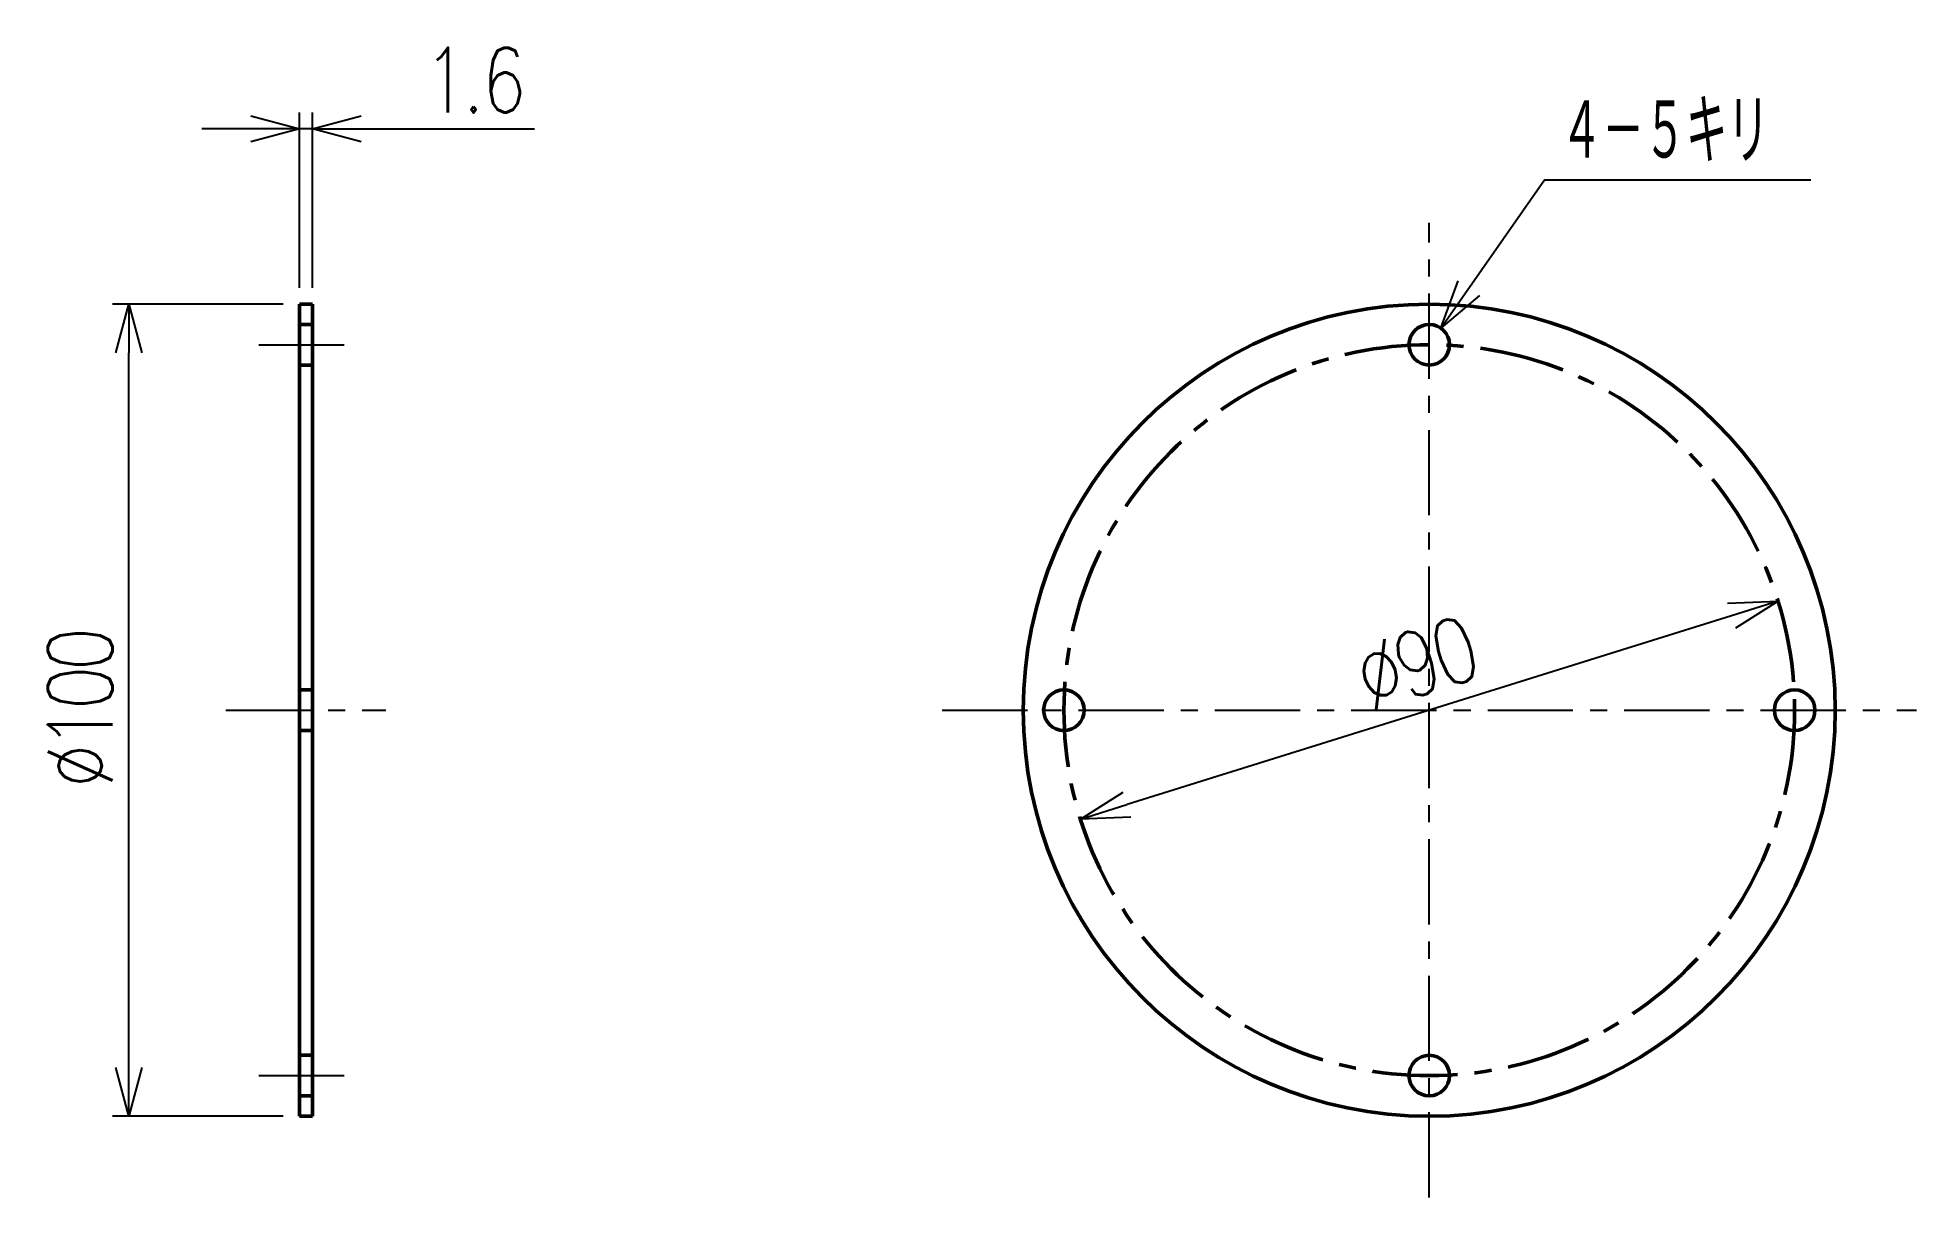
# Model space of a CAD drawing. Header units: millimetres. Extents: x -32 to 199, y -60 to 83.
import ezdxf

# ---------------------------------------------------------------- set-up
doc = ezdxf.new("R2010")
doc.units = ezdxf.units.MM
doc.header["$LTSCALE"] = 0.330709
doc.linetypes.add('CENTER', pattern=[50.8, 31.75, -6.35, 6.35, -6.35])
doc.linetypes.add('DASHED', pattern=[19.05, 12.7, -6.35])
doc.layers.add('NoLayerName_001', color=7, linetype='Continuous')
doc.styles.get("Standard").update_dxf_attribs({"font": 'txt', "bigfont": 'extfont2'})
doc.dimstyles.get("Standard").update_dxf_attribs({"dimtxt": 2.5, "dimasz": 2.5, "dimexe": 1.25, "dimexo": 0.625, "dimtad": 1, "dimdec": 3, "dimzin": 0, "dimdsep": 46, "dimtxsty": 'Standard', "dimcen": 2.5, "dimadec": 0, "dimazin": 0, "dimtfac": 0.75, "dimtdec": 3, "dimtmove": 0, "dimatfit": 3, "dimfxl": 1, "dimarcsym": 0})

# ---------------------------------------------------------------- blocks, each defined once
blk = doc.blocks.new('_OPEN30')
at = {"color": 0, "linetype": 'ByBlock', "lineweight": -2}
for p, q in [((-1, 0.267949), (0, 0)), ((0, 0), (-1, -0.267949)), ((0, 0), (-1, 0))]:
    blk.add_line(p, q, dxfattribs=at)
blk = doc.blocks.new('*D16')
at = {"layer": 'Defpoints', "color": 0}
for p in [(0, 71.58), (0, 50), (1.6, 50)]:
    blk.add_point(p, dxfattribs=at)
at = {"layer": 'NoLayerName_001', "color": 0, "linetype": 'Continuous', "lineweight": 25}
for p, q in [((0, 52), (0, 73.58)), ((1.6, 52), (1.6, 73.58)), ((-6, 71.58), (-12, 71.58)), ((1.6, 71.58), (0, 71.58)), ((1.6, 71.58), (28.95, 71.58)), ((7.6, 71.58), (13.6, 71.58))]:
    blk.add_line(p, q, dxfattribs=at)
at = {"layer": 'NoLayerName_001', "color": 0, "lineweight": 25, "xscale": 6, "yscale": 6, "zscale": 6}
blk.add_blockref('_OPEN30', (0, 71.58), dxfattribs=at)
at = {"layer": 'NoLayerName_001', "color": 0, "lineweight": 25, "xscale": 6, "yscale": 6, "zscale": 6, "rotation": 180}
blk.add_blockref('_OPEN30', (1.6, 71.58), dxfattribs=at)
at = {"layer": 'NoLayerName_001', "color": 2, "lineweight": 50, "insert": (21.28, 77.58), "char_height": 8, "attachment_point": 5}
blk.add_mtext('\\W0.8000;\\T0.8750;1.6', dxfattribs=at)
blk = doc.blocks.new('*D17')
at = {"layer": 'Defpoints', "color": 0}
for p in [(-21, 50), (0, 50), (0, -50)]:
    blk.add_point(p, dxfattribs=at)
at = {"layer": 'NoLayerName_001', "color": 0, "linetype": 'Continuous', "lineweight": 25}
for p, q in [((-2, 50), (-23, 50)), ((-21, -44), (-21, 44)), ((-2, -50), (-23, -50))]:
    blk.add_line(p, q, dxfattribs=at)
at = {"layer": 'NoLayerName_001', "color": 0, "lineweight": 25, "xscale": 6, "yscale": 6, "zscale": 6}
for p, rotation in [((-21, 50), 90), ((-21, -50), 270)]:
    blk.add_blockref('_OPEN30', p, dxfattribs=dict(at, rotation=rotation))
at = {"layer": 'NoLayerName_001', "color": 2, "lineweight": 50, "insert": (-27, 0), "char_height": 8, "attachment_point": 5, "rotation": 90}
blk.add_mtext('\\W0.8000;\\T0.8750;%%c100', dxfattribs=at)
blk = doc.blocks.new('JZB_0004')
at = {"layer": 'NoLayerName_001', "color": 7, "linetype": 'Continuous', "lineweight": 50}
for p, q in [((0, 100), (0, 0)), ((1.6, 100), (0, 100)), ((1.6, 100), (1.6, 0)), ((0, 0), (1.6, 0))]:
    blk.add_line(p, q, dxfattribs=at)
blk = doc.blocks.new('JZB_0005')
at = {"layer": 'NoLayerName_001', "color": 3, "linetype": 'DASHED', "lineweight": 50}
for p, q in [((10.66, 5), (9.06, 5)), ((9.06, 0), (10.66, 0))]:
    blk.add_line(p, q, dxfattribs=at)
at = {"layer": 'NoLayerName_001', "color": 4, "linetype": 'CENTER', "lineweight": 25}
blk.add_line((0, 2.5), (19.72, 2.5), dxfattribs=at)
blk = doc.blocks.new('JZB_0006')
at = {"layer": 'NoLayerName_001', "color": 3, "linetype": 'DASHED', "lineweight": 50}
for p, q in [((6.6, 5), (5, 5)), ((5, 0), (6.6, 0))]:
    blk.add_line(p, q, dxfattribs=at)
at = {"layer": 'NoLayerName_001', "color": 4, "linetype": 'CENTER', "lineweight": 25}
blk.add_line((0, 2.5), (11.6, 2.5), dxfattribs=at)
blk = doc.blocks.new('JZB_0007')
at = {"layer": 'NoLayerName_001', "color": 3, "linetype": 'DASHED', "lineweight": 50}
for p, q in [((6.6, 5), (5, 5)), ((5, 0), (6.6, 0))]:
    blk.add_line(p, q, dxfattribs=at)
at = {"layer": 'NoLayerName_001', "color": 4, "linetype": 'CENTER', "lineweight": 25}
blk.add_line((0, 2.5), (11.6, 2.5), dxfattribs=at)
blk = doc.blocks.new('*D18')
at = {"layer": 'Defpoints', "color": 0}
for p in [(182.11, 13.42), (96.2, -13.42)]:
    blk.add_point(p, dxfattribs=at)
at = {"layer": 'NoLayerName_001', "color": 0, "linetype": 'Continuous', "lineweight": 25}
blk.add_line((176.38, 11.63), (101.93, -11.63), dxfattribs=at)
at = {"layer": 'NoLayerName_001', "color": 0, "lineweight": 25, "xscale": 6, "yscale": 6, "zscale": 6}
for p, rotation in [((182.11, 13.42), 17.34872937566037), ((96.2, -13.42), 197.3487293756604)]:
    blk.add_blockref('_OPEN30', p, dxfattribs=dict(at, rotation=rotation))
at = {"layer": 'NoLayerName_001', "color": 2, "lineweight": 50, "insert": (137.37, 5.73), "char_height": 8, "attachment_point": 5, "rotation": 17.3487}
blk.add_mtext('\\W0.8000;\\T0.8750;%%c90', dxfattribs=at)
blk = doc.blocks.new('DIM_0002')
at = {"color": 3, "linetype": 'Continuous', "lineweight": 25}
for points in [[(0, 0), (12.76, 18.24), (45.56, 18.24)], [(4.76, 4), (0, 0), (2.12, 5.84)]]:
    blk.add_lwpolyline(points, dxfattribs=at)
at = {"color": 2, "linetype": 'Continuous', "lineweight": 50, "width": 0.583333}
blk.add_text('４－５キリ', height=8, dxfattribs=at).set_placement((14.76, 20.24))
blk = doc.blocks.new('JZB_0008')
at = {"layer": 'NoLayerName_001', "color": 7, "linetype": 'Continuous', "lineweight": 50}
blk.add_circle((50, 50), 50, dxfattribs=at)
blk = doc.blocks.new('JZB_0009')
at = {"layer": 'NoLayerName_001', "color": 7, "linetype": 'Continuous', "lineweight": 50}
blk.add_circle((2.5, 2.5), 2.5, dxfattribs=at)
blk = doc.blocks.new('JZB_0010')
at = {"layer": 'NoLayerName_001', "color": 7, "linetype": 'Continuous', "lineweight": 50}
blk.add_circle((2.5, 2.5), 2.5, dxfattribs=at)
blk = doc.blocks.new('JZB_0011')
at = {"layer": 'NoLayerName_001', "color": 7, "linetype": 'Continuous', "lineweight": 50}
blk.add_circle((2.5, 2.5), 2.5, dxfattribs=at)
blk = doc.blocks.new('JZB_0012')
at = {"layer": 'NoLayerName_001', "color": 7, "linetype": 'Continuous', "lineweight": 50}
blk.add_circle((2.5, 2.5), 2.5, dxfattribs=at)

msp = doc.modelspace()

# ---------------------------------------------------------------- linework, layer by layer
at = {"layer": 'NoLayerName_001', "color": 4, "linetype": 'CENTER', "lineweight": 25}
for p, q in [((139.1577, -60), (139.1577, 60)), ((79.1577, 0), (199.1577, 0))]:
    msp.add_line(p, q, dxfattribs=at)
at = {"layer": 'NoLayerName_001', "color": 4, "linetype": 'CENTER', "lineweight": 50}
msp.add_circle((139.1577, 0), 45, dxfattribs=at)

# ---------------------------------------------------------------- block references
at = {"layer": 'NoLayerName_001', "color": 3, "linetype": 'Continuous', "lineweight": 25}
msp.add_blockref('DIM_0002', (140.5905, 47.0487), dxfattribs=at)
at = {"layer": 'NoLayerName_001'}
for name, p in [('JZB_0004', (0, -50)), ('JZB_0008', (89.1577, -50)), ('JZB_0006', (-5, 42.5)), ('JZB_0012', (136.6577, 42.5)), ('JZB_0005', (-9.06, -2.5)), ('JZB_0009', (91.6577, -2.5)), ('JZB_0010', (181.6577, -2.5)), ('JZB_0007', (-5, -47.5)), ('JZB_0011', (136.6577, -47.5))]:
    msp.add_blockref(name, p, dxfattribs=at)

# ---------------------------------------------------------------- dimensions: what is measured, and where the dimension line sits
at = {"layer": 'NoLayerName_001', "color": 3, "linetype": 'Continuous', "lineweight": 50}
for base, p1, angle, override, picture, middle in [((0, 71.5758), (1.6, 50), 180, {"dimtxt": 8, "dimasz": 6, "dimexe": 2, "dimexo": 2, "dimgap": 2, "dimzin": 8, "dimblk": 'OPEN30', "dimclrd": 0, "dimclre": 0, "dimclrt": 2, "dimtp": 0, "dimtm": 0, "dimlwd": 25, "dimlwe": 25}, '*D16', (21.2762, 71.5758)), ((-20.9978, 50), (0, -50), 90, {"dimtxt": 8, "dimasz": 6, "dimexe": 2, "dimexo": 2, "dimgap": 2, "dimzin": 8, "dimpost": '%%c<>', "dimblk": 'OPEN30', "dimclrd": 0, "dimclre": 0, "dimclrt": 2, "dimtp": 0, "dimtm": 0, "dimlwd": 25, "dimlwe": 25}, '*D17', (-20.9978, 0))]:
    dim = msp.add_linear_dim(base=base, p1=p1, p2=(0, 50), angle=angle, text='\\W0.8000;\\T0.8750;<>', dimstyle='Standard', override=override, dxfattribs=at)
    dim.commit()
    dim.dimension.update_dxf_attribs({"geometry": picture, "text_midpoint": middle, "dimtype": 160})
dim = msp.add_diameter_dim_2p(p1=(96.2049, -13.4184), p2=(182.1106, 13.4184), text='\\W0.8000;\\T0.8750;<>', dimstyle='Standard', override={"dimtxt": 8, "dimasz": 6, "dimexe": 2, "dimexo": 2, "dimgap": 2, "dimzin": 8, "dimpost": '%%c<>', "dimblk": 'OPEN30', "dimse1": 1, "dimclrd": 0, "dimclre": 0, "dimclrt": 2, "dimtp": 0, "dimtm": 0, "dimatfit": 2, "dimlwd": 25, "dimlwe": 65534}, dxfattribs=at)
dim.commit()
dim.dimension.update_dxf_attribs({"geometry": '*D18', "text_midpoint": (139.1577, 0), "dimtype": 163})

doc.saveas('drawing.dxf')
